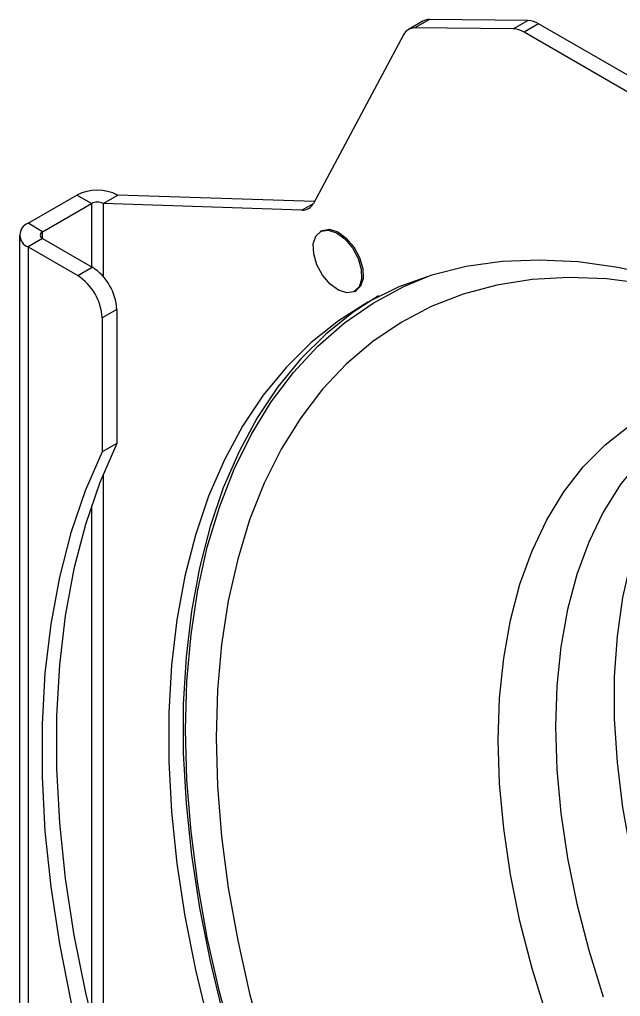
# Model space of a CAD drawing. Extents: x 17.3 to 113.1, y 4.8 to 84.5.
# Drawn here: x 72.254 to 74.434, y 63.381 to 66.923 of the extents above; entities that cross this region are included whole.
import ezdxf

# ---------------------------------------------------------------- set-up
doc = ezdxf.new("R2010")
doc.units = 0
doc.header["$MEASUREMENT"] = 0
doc.layers.add('OBJECT', color=7, linetype='CONTINUOUS')

msp = doc.modelspace()

# ---------------------------------------------------------------- linework, layer by layer
at = {"layer": 'OBJECT'}
for p, q in [((73.7174, 66.917), (73.6645, 66.8864)), ((73.741, 66.9229), (73.688, 66.8923)), ((74.0978, 66.9193), (73.741, 66.9229)), ((74.0448, 66.8887), (74.0978, 66.9193)), ((74.0448, 66.8887), (73.688, 66.8923)), ((74.1368, 66.9072), (74.0838, 66.8767)), ((74.9472, 66.3783), (74.0838, 66.8767)), ((75.0001, 66.4088), (74.1368, 66.9072)), ((73.647, 66.8679), (73.3202, 66.2565)), ((72.2849, 66.1841), (72.4618, 66.2861)), ((72.5147, 66.2556), (72.4618, 66.2861)), ((72.5571, 66.2556), (72.6101, 66.2861)), ((73.3236, 66.2629), (72.6101, 66.2861)), ((72.3379, 66.1535), (72.5147, 66.2556)), ((72.5147, 66.2556), (72.5147, 66.0269)), ((73.278, 66.2321), (72.5571, 66.2556)), ((72.5571, 66.2556), (72.5571, 65.992)), ((73.278, 66.2321), (73.3202, 66.2565)), ((72.3379, 66.1535), (72.2849, 66.1841)), ((72.2542, 66.1412), (72.2542, 62.5485)), ((72.3379, 66.129), (72.2849, 66.0984)), ((72.3379, 66.129), (72.3379, 66.1535)), ((72.3379, 66.129), (72.5182, 66.0249)), ((73.3501, 66.1568), (73.3448, 66.1537)), ((72.2849, 66.0984), (72.2849, 62.5056)), ((72.2849, 66.0984), (72.4652, 65.9943)), ((72.4652, 65.9943), (72.5182, 66.0249)), ((73.4698, 65.9372), (73.4751, 65.9402)), ((72.6066, 65.8718), (72.5536, 65.8412)), ((72.6066, 65.8718), (72.6066, 65.3863)), ((72.5536, 65.8412), (72.5536, 65.3557)), ((72.6066, 65.3863), (72.5536, 65.3557)), ((72.5571, 65.2751), (72.5571, 63.1369)), ((72.5147, 65.1603), (72.5147, 63.3007))]:
    msp.add_line(p, q, dxfattribs=at)
at = {"layer": 'OBJECT', "flags": 128}
for points in [[(73.3736, 66.1592), (73.4035, 66.1496), (73.434, 66.1274), (73.4612, 66.0952), (73.4819, 66.0571), (73.4936, 66.0176), (73.4949, 65.9814), (73.4857, 65.953), (73.467, 65.9357), (73.4411, 65.9316), (73.4111, 65.9413), (73.3807, 65.9635), (73.3534, 65.9956), (73.3327, 66.0337), (73.321, 66.0732), (73.3197, 66.1094), (73.3289, 66.1379), (73.3477, 66.1552), (73.3736, 66.1592)], [(73.3501, 66.1568), (73.353, 66.1583), (73.3789, 66.1623)], [(73.3789, 66.1623), (73.4089, 66.1527), (73.4393, 66.1304), (73.4665, 66.0983), (73.4872, 66.0602), (73.499, 66.0207), (73.5003, 65.9845), (73.491, 65.9561), (73.4751, 65.9402)], [(74.5705, 65.9924), (74.4238, 66.0244), (74.2802, 66.044), (74.1404, 66.051), (74.0049, 66.0454), (73.8744, 66.0272), (73.7492, 65.9965), (73.6299, 65.9535), (73.517, 65.8982), (73.411, 65.831), (73.3122, 65.7521), (73.221, 65.6618), (73.138, 65.5605), (73.0632, 65.4485), (72.9972, 65.3264), (72.9401, 65.1946), (72.8921, 65.0537), (72.8535, 64.9042), (72.8244, 64.7467), (72.805, 64.5819), (72.7952, 64.4105), (72.7952, 64.233), (72.805, 64.0503), (72.8244, 63.863), (72.8535, 63.6719), (72.8921, 63.4779), (72.9401, 63.2816)], [(73.0327, 63.1993), (72.9793, 63.3979), (72.9352, 63.5947), (72.9008, 63.7889), (72.8761, 63.9796), (72.8612, 64.1661), (72.8563, 64.3477), (72.8612, 64.5235), (72.8761, 64.6928), (72.9008, 64.855), (72.9352, 65.0094), (72.9793, 65.1553), (73.0327, 65.2922), (73.0954, 65.4195), (73.167, 65.5366), (73.2472, 65.6432), (73.3358, 65.7387), (73.4323, 65.8227), (73.5364, 65.895), (73.6476, 65.9551), (73.7371, 65.9928)], [(74.6181, 65.9461), (74.5239, 65.9646), (74.383, 65.9823), (74.246, 65.9875), (74.1134, 65.98), (73.9858, 65.9599), (73.8637, 65.9272), (73.7476, 65.8822), (73.6381, 65.8249), (73.5356, 65.7557), (73.4404, 65.6748), (73.3531, 65.5826), (73.274, 65.4794), (73.2033, 65.3657), (73.1415, 65.242), (73.0887, 65.1087), (73.0453, 64.9665), (73.0113, 64.8159), (72.9869, 64.6576), (72.9722, 64.4922), (72.9673, 64.3204)], [(73.5565, 65.9211), (73.4639, 65.8616), (73.3651, 65.7827), (73.274, 65.6924), (73.1909, 65.591), (73.1162, 65.4791), (73.0502, 65.357), (72.993, 65.2252), (72.9451, 65.0843), (72.9065, 64.9348), (72.8774, 64.7773), (72.858, 64.6125), (72.8482, 64.441), (72.8482, 64.2636), (72.858, 64.0808), (72.8774, 63.8936), (72.9065, 63.7025), (72.9451, 63.5085), (72.993, 63.3122)], [(73.9903, 64.3102), (73.9953, 64.4622), (74.0101, 64.6076), (74.0348, 64.7456), (74.0691, 64.8756), (74.1129, 64.9967), (74.166, 65.1084), (74.228, 65.21), (74.2986, 65.3009), (74.3775, 65.3807), (74.4641, 65.449), (74.5581, 65.5053), (74.6589, 65.5493), (74.766, 65.5809), (74.8787, 65.5998), (74.9357, 65.6044)], [(74.8833, 65.5689), (74.8464, 65.5435), (74.7624, 65.4735), (74.6865, 65.3919), (74.6191, 65.299), (74.5605, 65.1954), (74.5112, 65.0818), (74.4714, 64.9588), (74.4414, 64.827), (74.4212, 64.6874), (74.4111, 64.5406), (74.4111, 64.3875), (74.4212, 64.229), (74.4414, 64.0661), (74.4714, 63.8997), (74.5112, 63.7307), (74.5605, 63.5601), (74.6191, 63.389), (74.6865, 63.2183)], [(74.883, 65.5688), (74.8463, 65.5436), (74.7624, 65.4736), (74.6864, 65.3919), (74.619, 65.2991), (74.5605, 65.1955), (74.5112, 65.0819), (74.4714, 64.9588), (74.4413, 64.8271), (74.4212, 64.6874), (74.4111, 64.5406), (74.4111, 64.3875), (74.4212, 64.229), (74.4413, 64.0661), (74.4714, 63.8997), (74.5112, 63.7307), (74.5605, 63.5601), (74.619, 63.389), (74.6864, 63.2183)], [(74.7073, 65.4917), (74.6656, 65.4657), (74.5801, 65.4003), (74.5022, 65.3234), (74.4324, 65.2354), (74.3712, 65.1369), (74.3187, 65.0284), (74.2754, 64.9105), (74.2415, 64.7838), (74.2171, 64.6491), (74.2024, 64.507), (74.1975, 64.3585), (74.2024, 64.2044), (74.2171, 64.0454), (74.2415, 63.8826), (74.2754, 63.7167), (74.3187, 63.5487), (74.3712, 63.3797)], [(72.6066, 65.3863), (72.5449, 65.2443), (72.4932, 65.0924), (72.4516, 64.9312), (72.4202, 64.7615), (72.3992, 64.5838), (72.3887, 64.3989), (72.3887, 64.2076), (72.3992, 64.0106), (72.4202, 63.8087), (72.4516, 63.6027), (72.4932, 63.3935), (72.5449, 63.1818), (72.6066, 62.9686)], [(72.5536, 65.3557), (72.492, 65.2137), (72.4402, 65.0618), (72.3986, 64.9007), (72.3672, 64.7309), (72.3462, 64.5532), (72.3357, 64.3684), (72.3357, 64.177), (72.3462, 63.98), (72.3672, 63.7781), (72.3986, 63.5721), (72.4402, 63.3629), (72.492, 63.1512), (72.5536, 62.9381)], [(72.9673, 64.3204), (72.9722, 64.143), (72.9869, 63.9607), (73.0113, 63.7742), (73.0453, 63.5844), (73.0887, 63.392), (73.1415, 63.1978), (73.2033, 63.0027), (73.274, 62.8074), (73.3531, 62.6129), (73.4404, 62.4198), (73.5356, 62.2291), (73.6381, 62.0415), (73.7476, 61.8578), (73.8637, 61.6787), (73.9858, 61.5051), (74.1134, 61.3377), (74.246, 61.1771), (74.383, 61.024), (74.5239, 60.8791)], [(74.166, 63.3093), (74.1129, 63.4822), (74.0691, 63.6539), (74.0348, 63.8235), (74.0101, 63.99), (73.9953, 64.1525), (73.9903, 64.3102)]]:
    msp.add_lwpolyline(points, dxfattribs=at)
at = {"layer": 'OBJECT'}
for centre, radius, start, end in [((73.7398, 66.8773), 0.0456, 88.5524, 119.3889), ((74.0941, 66.8383), 0.0811, 58.2676, 87.3929), ((73.6867, 66.848), 0.0443, 88.2639, 153.3199), ((74.0412, 66.8077), 0.0811, 58.2676, 87.3929), ((72.5359, 66.143), 0.1612, 62.6095, 117.3903), ((72.5359, 66.2146), 0.0461, 62.6096, 117.3897), ((73.2805, 66.2765), 0.0445, 266.7481, 333.2624), ((72.3012, 66.1412), 0.0458, 110.7834, 249.216), ((72.3425, 66.1412), 0.0131, 110.7844, 249.2137), ((72.4147, 65.8631), 0.1921, 2.6055, 57.3946), ((72.3617, 65.8325), 0.1921, 2.6055, 57.3946)]:
    msp.add_arc(centre, radius, start, end, dxfattribs=at)

doc.saveas('drawing.dxf')
